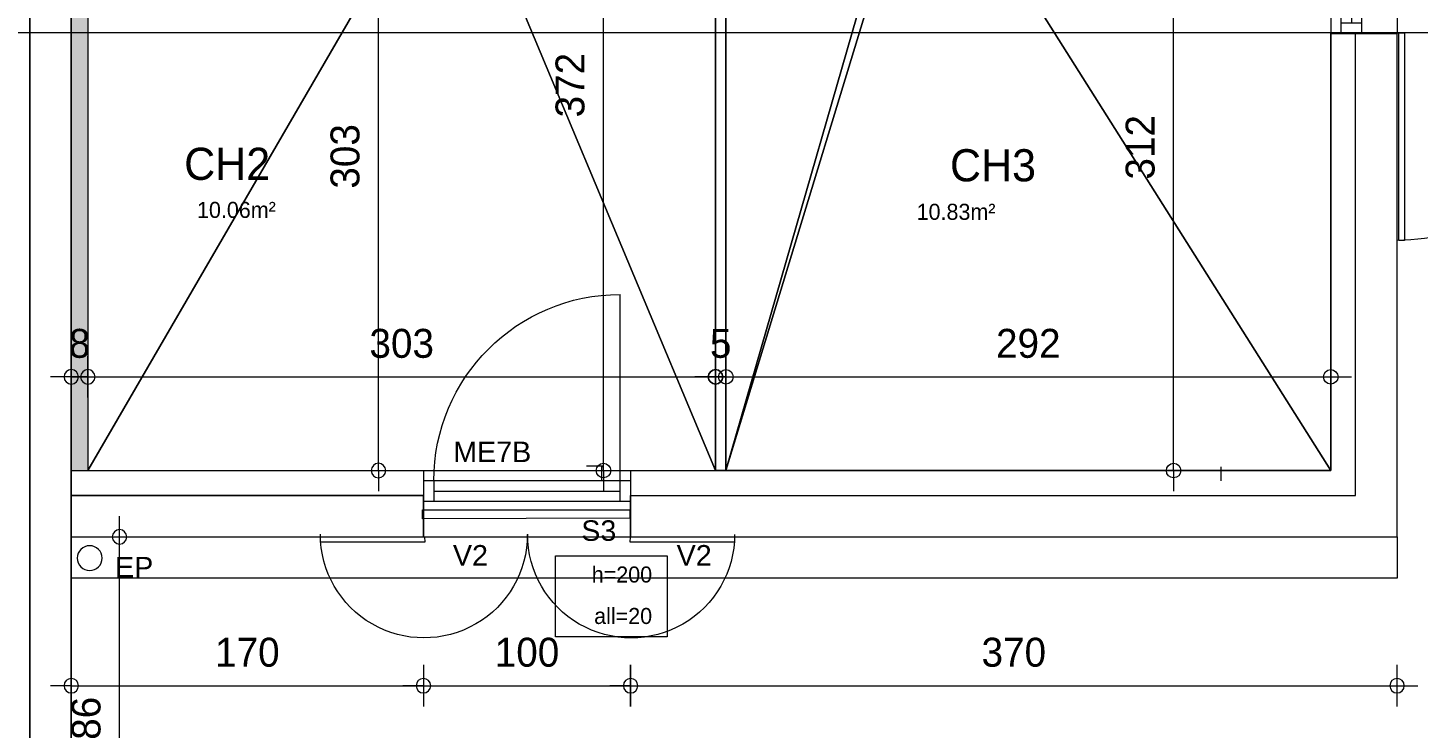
# Model space of a CAD drawing. Header units: metres. Extents: x 1.8 to 61.8, y -53.3 to -11.3.
# Drawn here: x 43.52 to 50.24, y -24.72 to -21.34 of the extents above; entities that cross this region are included whole.
import ezdxf
from ezdxf.enums import TextEntityAlignment as Align
from ezdxf.lldxf.tags import DXFTag

# ---------------------------------------------------------------- set-up
doc = ezdxf.new("R2010")
doc.units = ezdxf.units.M
doc.header["$MEASUREMENT"] = 0
for name, color, linetype in [('Calque commun', 7, 'Continuous'), ('Cotations', 7, 'Continuous'), ('Textes', 7, 'Continuous')]:
    doc.layers.add(name, color=color, linetype=linetype)
doc.styles.add('Arial9', font='arial.ttf', dxfattribs={"height": 0.098961})
doc.styles.add('Century Gothic10', font='GOTHIC.TTF', dxfattribs={"height": 0.077575})
doc.styles.add('Century Gothic15', font='GOTHIC.TTF', dxfattribs={"height": 0.139636})
doc.styles.add('Century Gothic18', font='GOTHIC.TTF', dxfattribs={"height": 0.155151})
tags = doc.linetypes.add('DASHDOT2', pattern=[0.5, 0.25, -0.125, 0, -0.125]).pattern_tags.tags
tags[10:11] = [DXFTag(74, 4), DXFTag(75, 0), DXFTag(340, '0'), DXFTag(46, 1.0), DXFTag(50, 0.0), DXFTag(44, 0.0), DXFTag(45, 0.0)]
tags[8:9] = [DXFTag(74, 4), DXFTag(75, 0), DXFTag(340, '0'), DXFTag(46, 1.0), DXFTag(50, 0.0), DXFTag(44, 0.0), DXFTag(45, 0.0)]
tags[6:7] = [DXFTag(74, 4), DXFTag(75, 0), DXFTag(340, '0'), DXFTag(46, 1.0), DXFTag(50, 0.0), DXFTag(44, 0.0), DXFTag(45, 0.0)]
tags[4:5] = [DXFTag(74, 4), DXFTag(75, 0), DXFTag(340, '0'), DXFTag(46, 1.0), DXFTag(50, 0.0), DXFTag(44, 0.0), DXFTag(45, 0.0)]
tags = doc.linetypes.add('HIDDEN2', pattern=[0.1875, 0.125, -0.0625]).pattern_tags.tags
tags[6:7] = [DXFTag(74, 4), DXFTag(75, 0), DXFTag(340, '0'), DXFTag(46, 1.0), DXFTag(50, 0.0), DXFTag(44, 0.0), DXFTag(45, 0.0)]
tags[4:5] = [DXFTag(74, 4), DXFTag(75, 0), DXFTag(340, '0'), DXFTag(46, 1.0), DXFTag(50, 0.0), DXFTag(44, 0.0), DXFTag(45, 0.0)]

# ---------------------------------------------------------------- blocks, each defined once
blk = doc.blocks.new('Block54246')
at = {"layer": 'Calque commun', "color": 7, "linetype": 'Continuous', "lineweight": 18}
blk.add_line((43.7344, -25.6552), (43.7344, -17.9552), dxfattribs=at)
at = {"layer": 'Calque commun', "color": 7, "linetype": 'Continuous', "lineweight": 9}
blk.add_line((43.5344, -25.4552), (43.5344, -18.1552), dxfattribs=at)
blk = doc.blocks.new('Block54254')
at = {"layer": 'Calque commun', "color": 7, "linetype": 'Continuous', "lineweight": 9}
for p, q in [((49.8144, -23.4798), (49.8144, -21.3698)), ((49.9344, -23.5998), (49.9344, -21.3698))]:
    blk.add_line(p, q, dxfattribs=at)
at = {"layer": 'Calque commun', "color": 7, "linetype": 'Continuous', "lineweight": 18}
blk.add_line((50.1344, -23.7998), (50.1344, -21.3698), dxfattribs=at)
blk = doc.blocks.new('Block54255')
at = {"layer": 'Calque commun', "color": 7, "linetype": 'Continuous', "lineweight": 9}
for p, q in [((43.7344, -23.4798), (43.7344, -23.7998)), ((43.7344, -23.4798), (45.4344, -23.4798)), ((46.4344, -23.4798), (49.8144, -23.4798)), ((43.7344, -23.5998), (45.4344, -23.5998)), ((46.4344, -23.5998), (49.9344, -23.5998))]:
    blk.add_line(p, q, dxfattribs=at)
at = {"layer": 'Calque commun', "color": 7, "linetype": 'Continuous', "lineweight": 18}
for p, q in [((43.7344, -23.7998), (45.4344, -23.7998)), ((46.4344, -23.7998), (50.1344, -23.7998))]:
    blk.add_line(p, q, dxfattribs=at)
blk = doc.blocks.new('new69')
at = {"layer": 'Calque commun', "color": 5, "linetype": 'Continuous', "lineweight": 9}
blk.add_arc((0, 0), 0.5, 0, 359.99941, dxfattribs=at)
blk = doc.blocks.new('new70')
at = {"layer": 'Calque commun', "color": 5, "linetype": 'Continuous', "lineweight": 9}
blk.add_arc((0, 0), 0.5, 0, 359.99941, dxfattribs=at)
blk = doc.blocks.new('DimLine54727')
at = {"layer": 'Calque commun', "color": 5, "linetype": 'Continuous', "lineweight": 9}
for p, q in [((43.9672, -23.7998), (43.9672, -23.6998)), ((43.8672, -23.7998), (44.0672, -23.7998)), ((43.9672, -25.6552), (43.9672, -23.7998)), ((43.8672, -25.6552), (44.0672, -25.6552)), ((43.9672, -25.6552), (43.9672, -25.7552))]:
    blk.add_line(p, q, dxfattribs=at)
at = {"layer": 'Calque commun', "color": 5, "linetype": 'Continuous', "lineweight": 9, "xscale": 0.07000000029802322, "yscale": 0.07000000029802322, "zscale": 0.07000000029802322, "rotation": 90}
for name, p in [('new70', (43.9672, -23.7998)), ('new69', (43.9672, -25.6552))]:
    blk.add_blockref(name, p, dxfattribs=at)
at = {"layer": 'Calque commun', "color": 5, "linetype": 'Continuous', "lineweight": 9, "style": 'Century Gothic15'}
blk.add_text('186', height=0.13964, rotation=90, dxfattribs=at).set_placement((43.9172, -24.7275), align=Align.BOTTOM_CENTER)
blk = doc.blocks.new('Block54736')
at = {"layer": 'Calque commun', "color": 7, "linetype": 'Continuous', "lineweight": 18}
blk.add_line((43.7344, -16.6552), (43.7344, -25.6552), dxfattribs=at)
at = {"layer": 'Calque commun', "color": 7, "linetype": 'Continuous', "lineweight": 9}
blk.add_line((43.5344, -16.8552), (43.5344, -25.4552), dxfattribs=at)
blk = doc.blocks.new('new95')
at = {"layer": 'Calque commun', "color": 5, "linetype": 'Continuous', "lineweight": 9}
blk.add_arc((0, 0), 0.5, 0, 359.99941, dxfattribs=at)
blk = doc.blocks.new('new96')
at = {"layer": 'Calque commun', "color": 5, "linetype": 'Continuous', "lineweight": 9}
blk.add_arc((0, 0), 0.5, 0, 359.99941, dxfattribs=at)
blk = doc.blocks.new('DimLine55462')
at = {"layer": 'Calque commun', "color": 5, "linetype": 'Continuous', "lineweight": 9}
for p, q in [((43.7344, -24.4183), (43.7344, -24.6183)), ((45.4344, -24.4183), (45.4344, -24.6183)), ((43.7344, -24.5183), (43.6344, -24.5183)), ((43.7344, -24.5183), (45.4344, -24.5183)), ((45.4344, -24.5183), (45.5344, -24.5183))]:
    blk.add_line(p, q, dxfattribs=at)
at = {"layer": 'Calque commun', "color": 5, "linetype": 'Continuous', "lineweight": 9, "xscale": 0.07000000029802322, "yscale": 0.07000000029802322, "zscale": 0.07000000029802322}
for name, p in [('new95', (43.7344, -24.5183)), ('new96', (45.4344, -24.5183))]:
    blk.add_blockref(name, p, dxfattribs=at)
at = {"layer": 'Calque commun', "color": 5, "linetype": 'Continuous', "lineweight": 9, "style": 'Century Gothic15'}
blk.add_text('170', height=0.13964, dxfattribs=at).set_placement((44.5844, -24.4683), align=Align.BOTTOM_CENTER)
blk = doc.blocks.new('new97')
at = {"layer": 'Calque commun', "color": 5, "linetype": 'Continuous', "lineweight": 9}
blk.add_arc((0, 0), 0.5, 0, 359.99941, dxfattribs=at)
blk = doc.blocks.new('new98')
at = {"layer": 'Calque commun', "color": 5, "linetype": 'Continuous', "lineweight": 9}
blk.add_arc((0, 0), 0.5, 0, 359.99941, dxfattribs=at)
blk = doc.blocks.new('DimLine55470')
at = {"layer": 'Calque commun', "color": 5, "linetype": 'Continuous', "lineweight": 9}
for p, q in [((45.4344, -24.4183), (45.4344, -24.6183)), ((46.4344, -24.4183), (46.4344, -24.6183)), ((45.4344, -24.5183), (45.3344, -24.5183)), ((45.4344, -24.5183), (46.4344, -24.5183)), ((46.4344, -24.5183), (46.5344, -24.5183))]:
    blk.add_line(p, q, dxfattribs=at)
at = {"layer": 'Calque commun', "color": 5, "linetype": 'Continuous', "lineweight": 9, "xscale": 0.07000000029802322, "yscale": 0.07000000029802322, "zscale": 0.07000000029802322}
for name, p in [('new97', (45.4344, -24.5183)), ('new98', (46.4344, -24.5183))]:
    blk.add_blockref(name, p, dxfattribs=at)
at = {"layer": 'Calque commun', "color": 5, "linetype": 'Continuous', "lineweight": 9, "style": 'Century Gothic15'}
blk.add_text('100', height=0.13964, dxfattribs=at).set_placement((45.9344, -24.4683), align=Align.BOTTOM_CENTER)
blk = doc.blocks.new('@PRES_1_$$_1-22')
at = {"layer": 'Calque commun', "color": 5, "linetype": 'Continuous', "lineweight": 9}
for p, q in [((0, 0.32), (1, 0.32)), ((1, 0.15), (0, 0.15)), ((0.05, 0.05), (0.05, 0.15)), ((0.95, 0.15), (0.95, 0.05)), ((0.05, 0.1), (0.95, 0.1)), ((1, 0.05), (0, 0.05)), ((0, 0), (1, 0))]:
    blk.add_line(p, q, dxfattribs=at)
blk = doc.blocks.new('@PRES_1_$$_1-23')
at = {"layer": 'Calque commun', "color": 0, "linetype": 'ByBlock', "lineweight": -2}
blk.add_line((0, 0), (0, 0.32), dxfattribs=at)
blk = doc.blocks.new('@PRES_1_$$_1-24')
at = {"layer": 'Calque commun', "color": 0, "linetype": 'ByBlock', "lineweight": -2}
blk.add_line((0, 0), (0, 0.32), dxfattribs=at)
blk = doc.blocks.new('INTER_2D_COMB8')
at = {"layer": 'Calque commun', "color": 0, "linetype": 'ByBlock', "lineweight": -2}
blk.add_blockref('@PRES_1_$$_1-22', (0, 0), dxfattribs=at)
at = {"layer": 'Calque commun', "color": 7, "linetype": 'Continuous', "lineweight": 9}
blk.add_blockref('@PRES_1_$$_1-23', (0, 0), dxfattribs=at)
at = {"layer": 'Calque commun', "color": 7, "linetype": 'Continuous', "lineweight": 9, "extrusion": (0, 0, -1), "xscale": -1, "yscale": -1, "zscale": -1, "rotation": -180}
blk.add_blockref('@PRES_1_$$_1-24', (-1, 0), dxfattribs=at)
blk = doc.blocks.new('PLACED_COMB8')
at = {"layer": 'Calque commun', "color": 0, "linetype": 'ByBlock', "lineweight": -2}
blk.add_blockref('INTER_2D_COMB8', (0, 0), dxfattribs=at)
blk = doc.blocks.new('new157')
at = {"layer": 'Calque commun', "color": 5, "linetype": 'Continuous', "lineweight": 9}
blk.add_arc((0, 0), 0.5, 0, 359.99941, dxfattribs=at)
blk = doc.blocks.new('new158')
at = {"layer": 'Calque commun', "color": 5, "linetype": 'Continuous', "lineweight": 9}
blk.add_arc((0, 0), 0.5, 0, 359.99941, dxfattribs=at)
blk = doc.blocks.new('DimLine57010')
at = {"layer": 'Calque commun', "color": 5, "linetype": 'Continuous', "lineweight": 9}
for p, q in [((46.4344, -24.6183), (46.4344, -24.4183)), ((50.1344, -24.6183), (50.1344, -24.4183)), ((46.4344, -24.5183), (46.3344, -24.5183)), ((46.4344, -24.5183), (50.1344, -24.5183)), ((50.1344, -24.5183), (50.2344, -24.5183))]:
    blk.add_line(p, q, dxfattribs=at)
at = {"layer": 'Calque commun', "color": 5, "linetype": 'Continuous', "lineweight": 9, "xscale": 0.07000000029802322, "yscale": 0.07000000029802322, "zscale": 0.07000000029802322}
for name, p in [('new157', (46.4344, -24.5183)), ('new158', (50.1344, -24.5183))]:
    blk.add_blockref(name, p, dxfattribs=at)
at = {"layer": 'Calque commun', "color": 5, "linetype": 'Continuous', "lineweight": 9, "style": 'Century Gothic15'}
blk.add_text('370', height=0.13964, dxfattribs=at).set_placement((48.2844, -24.4683), align=Align.BOTTOM_CENTER)
blk = doc.blocks.new('xmodule1pgniv1')
at = {"layer": 'Calque commun', "color": 5, "linetype": 'Continuous', "lineweight": 9}
blk.add_arc((0, 0), 0.5, 0, 359.99941, dxfattribs=at)
blk = doc.blocks.new('xmodule1pgniv1-2')
at = {"layer": 'Calque commun', "color": 5, "linetype": 'Continuous', "lineweight": 9}
blk.add_arc((0, 0), 0.5, 0, 359.99941, dxfattribs=at)
blk = doc.blocks.new('DimLine53606')
at = {"layer": 'Calque commun', "color": 5, "linetype": 'Continuous', "lineweight": 9}
for p, q in [((34.0637, -23.999), (34.0637, -23.799)), ((36.9837, -23.999), (36.9837, -23.799)), ((34.0637, -23.899), (33.9637, -23.899)), ((34.0637, -23.899), (36.9837, -23.899)), ((36.9837, -23.899), (37.0837, -23.899))]:
    blk.add_line(p, q, dxfattribs=at)
at = {"layer": 'Calque commun', "color": 5, "linetype": 'Continuous', "lineweight": 9, "extrusion": (0, 0, -1), "xscale": 0.07000000029802322, "yscale": 0.07000000029802322, "zscale": 0.07000000029802322}
for name, p in [('xmodule1pgniv1', (-34.0637, -23.899)), ('xmodule1pgniv1-2', (-36.9837, -23.899))]:
    blk.add_blockref(name, p, dxfattribs=at)
at = {"layer": 'Calque commun', "color": 5, "linetype": 'Continuous', "lineweight": 9, "style": 'Century Gothic15'}
blk.add_text('292', height=0.13964, dxfattribs=at).set_placement((35.5237, -23.849), align=Align.BOTTOM_CENTER)
blk = doc.blocks.new('xmodule1pgniv1-3')
at = {"layer": 'Calque commun', "color": 5, "linetype": 'Continuous', "lineweight": 9}
blk.add_arc((0, 0), 0.5, 0, 359.99941, dxfattribs=at)
blk = doc.blocks.new('xmodule1pgniv1-4')
at = {"layer": 'Calque commun', "color": 5, "linetype": 'Continuous', "lineweight": 9}
blk.add_arc((0, 0), 0.5, 0, 359.99941, dxfattribs=at)
blk = doc.blocks.new('DimLine53614')
at = {"layer": 'Calque commun', "color": 5, "linetype": 'Continuous', "lineweight": 9}
for p, q in [((34.0137, -23.999), (34.0137, -23.799)), ((34.0637, -23.999), (34.0637, -23.799)), ((34.0137, -23.899), (33.9137, -23.899)), ((34.0137, -23.899), (34.0637, -23.899)), ((34.0637, -23.899), (34.1637, -23.899))]:
    blk.add_line(p, q, dxfattribs=at)
at = {"layer": 'Calque commun', "color": 5, "linetype": 'Continuous', "lineweight": 9, "extrusion": (0, 0, -1), "xscale": 0.07000000029802322, "yscale": 0.07000000029802322, "zscale": 0.07000000029802322}
for name, p in [('xmodule1pgniv1-3', (-34.0137, -23.899)), ('xmodule1pgniv1-4', (-34.0637, -23.899))]:
    blk.add_blockref(name, p, dxfattribs=at)
at = {"layer": 'Calque commun', "color": 5, "linetype": 'Continuous', "lineweight": 9, "style": 'Century Gothic15'}
blk.add_text('5', height=0.1396, dxfattribs=at).set_placement((34.0387, -23.849), align=Align.BOTTOM_CENTER)
blk = doc.blocks.new('xmodule1pgniv1-5')
at = {"layer": 'Calque commun', "color": 5, "linetype": 'Continuous', "lineweight": 9}
blk.add_arc((0, 0), 0.5, 0, 359.99941, dxfattribs=at)
blk = doc.blocks.new('xmodule1pgniv1-6')
at = {"layer": 'Calque commun', "color": 5, "linetype": 'Continuous', "lineweight": 9}
blk.add_arc((0, 0), 0.5, 0, 359.99941, dxfattribs=at)
blk = doc.blocks.new('DimLine53622')
at = {"layer": 'Calque commun', "color": 5, "linetype": 'Continuous', "lineweight": 9}
for p, q in [((30.9837, -23.999), (30.9837, -23.799)), ((34.0137, -23.999), (34.0137, -23.799)), ((30.9837, -23.899), (30.8837, -23.899)), ((30.9837, -23.899), (34.0137, -23.899)), ((34.0137, -23.899), (34.1137, -23.899))]:
    blk.add_line(p, q, dxfattribs=at)
at = {"layer": 'Calque commun', "color": 5, "linetype": 'Continuous', "lineweight": 9, "xscale": 0.07000000029802322, "yscale": 0.07000000029802322, "zscale": 0.07000000029802322}
for name, p in [('xmodule1pgniv1-5', (30.9837, -23.899)), ('xmodule1pgniv1-6', (34.0137, -23.899))]:
    blk.add_blockref(name, p, dxfattribs=at)
at = {"layer": 'Calque commun', "color": 5, "linetype": 'Continuous', "lineweight": 9, "style": 'Century Gothic15'}
blk.add_text('303', height=0.13964, dxfattribs=at).set_placement((32.4987, -23.849), align=Align.BOTTOM_CENTER)
blk = doc.blocks.new('xmodule1pgniv1-7')
at = {"layer": 'Calque commun', "color": 5, "linetype": 'Continuous', "lineweight": 9}
blk.add_arc((0, 0), 0.5, 0, 359.99941, dxfattribs=at)
blk = doc.blocks.new('xmodule1pgniv1-8')
at = {"layer": 'Calque commun', "color": 5, "linetype": 'Continuous', "lineweight": 9}
blk.add_arc((0, 0), 0.5, 0, 359.99941, dxfattribs=at)
blk = doc.blocks.new('DimLine53630')
at = {"layer": 'Calque commun', "color": 5, "linetype": 'Continuous', "lineweight": 9}
for p, q in [((36.2251, -21.2312), (36.2251, -21.1312)), ((36.1251, -21.2312), (36.3251, -21.2312)), ((36.2251, -24.3512), (36.2251, -21.2312)), ((36.1251, -24.3512), (36.3251, -24.3512)), ((36.2251, -24.3512), (36.2251, -24.4512))]:
    blk.add_line(p, q, dxfattribs=at)
at = {"layer": 'Calque commun', "color": 5, "linetype": 'Continuous', "lineweight": 9, "extrusion": (0, 0, -1), "xscale": 0.07000000029802322, "yscale": 0.07000000029802322, "zscale": 0.07000000029802322, "rotation": 90}
for name, p in [('xmodule1pgniv1-8', (-36.2251, -21.2312)), ('xmodule1pgniv1-7', (-36.2251, -24.3512))]:
    blk.add_blockref(name, p, dxfattribs=at)
at = {"layer": 'Calque commun', "color": 5, "linetype": 'Continuous', "lineweight": 9, "style": 'Century Gothic15'}
blk.add_text('312', height=0.13964, rotation=90, dxfattribs=at).set_placement((36.1751, -22.7912), align=Align.BOTTOM_CENTER)
blk = doc.blocks.new('xmodule1pgniv1-35')
at = {"layer": 'Calque commun', "color": 5, "linetype": 'Continuous', "lineweight": 9}
blk.add_arc((0, 0), 0.5, 0, 359.99941, dxfattribs=at)
blk = doc.blocks.new('xmodule1pgniv1-36')
at = {"layer": 'Calque commun', "color": 5, "linetype": 'Continuous', "lineweight": 9}
blk.add_arc((0, 0), 0.5, 0, 359.99941, dxfattribs=at)
blk = doc.blocks.new('DimLine53742')
at = {"layer": 'Calque commun', "color": 5, "linetype": 'Continuous', "lineweight": 9}
for p, q in [((33.4728, -20.6312), (33.4728, -20.5312)), ((33.3728, -20.6312), (33.5728, -20.6312)), ((33.4728, -24.3512), (33.4728, -20.6312)), ((33.3728, -24.3512), (33.5728, -24.3512)), ((33.4728, -24.3512), (33.4728, -24.4512))]:
    blk.add_line(p, q, dxfattribs=at)
at = {"layer": 'Calque commun', "color": 5, "linetype": 'Continuous', "lineweight": 9, "extrusion": (0, 0, -1), "xscale": 0.07000000029802322, "yscale": 0.07000000029802322, "zscale": 0.07000000029802322, "rotation": 90}
for name, p in [('xmodule1pgniv1-36', (-33.4728, -20.6312)), ('xmodule1pgniv1-35', (-33.4728, -24.3512))]:
    blk.add_blockref(name, p, dxfattribs=at)
at = {"layer": 'Calque commun', "color": 5, "linetype": 'Continuous', "lineweight": 9, "style": 'Century Gothic15'}
blk.add_text('372', height=0.13964, rotation=89.99994, dxfattribs=at).set_placement((33.4228, -22.4912), align=Align.BOTTOM_CENTER)
blk = doc.blocks.new('xmodule1pgniv1-45')
at = {"layer": 'Calque commun', "color": 5, "linetype": 'Continuous', "lineweight": 9}
blk.add_arc((0, 0), 0.5, 0, 359.99941, dxfattribs=at)
blk = doc.blocks.new('xmodule1pgniv1-46')
at = {"layer": 'Calque commun', "color": 5, "linetype": 'Continuous', "lineweight": 9}
blk.add_arc((0, 0), 0.5, 0, 359.99941, dxfattribs=at)
blk = doc.blocks.new('DimLine53782')
at = {"layer": 'Calque commun', "color": 5, "linetype": 'Continuous', "lineweight": 9}
for p, q in [((32.3866, -21.3187), (32.3866, -21.2187)), ((32.4866, -21.3187), (32.2866, -21.3187)), ((32.3866, -24.3512), (32.3866, -21.3187)), ((32.2866, -24.3512), (32.4866, -24.3512)), ((32.3866, -24.3512), (32.3866, -24.4512))]:
    blk.add_line(p, q, dxfattribs=at)
at = {"layer": 'Calque commun', "color": 5, "linetype": 'Continuous', "lineweight": 9, "xscale": 0.07000000029802322, "yscale": 0.07000000029802322, "zscale": 0.07000000029802322, "rotation": 90}
for name, p in [('xmodule1pgniv1-46', (32.3866, -21.3187)), ('xmodule1pgniv1-45', (32.3866, -24.3512))]:
    blk.add_blockref(name, p, dxfattribs=at)
at = {"layer": 'Calque commun', "color": 5, "linetype": 'Continuous', "lineweight": 9, "style": 'Century Gothic15'}
blk.add_text('303', height=0.13964, rotation=90, dxfattribs=at).set_placement((32.3366, -22.8349), align=Align.BOTTOM_CENTER)
blk = doc.blocks.new('xmodule1pgniv1-123')
at = {"layer": 'Calque commun', "color": 5, "linetype": 'Continuous', "lineweight": 9}
blk.add_arc((0, 0), 0.5, 0, 359.99941, dxfattribs=at)
blk = doc.blocks.new('xmodule1pgniv1-124')
at = {"layer": 'Calque commun', "color": 5, "linetype": 'Continuous', "lineweight": 9}
blk.add_arc((0, 0), 0.5, 0, 359.99941, dxfattribs=at)
blk = doc.blocks.new('DimLine61100')
at = {"layer": 'Calque commun', "color": 5, "linetype": 'Continuous', "lineweight": 9}
for p, q in [((30.9037, -23.999), (30.9037, -23.799)), ((30.9837, -23.999), (30.9837, -23.799)), ((30.9037, -23.899), (30.8037, -23.899)), ((30.9037, -23.899), (30.9837, -23.899)), ((30.9837, -23.899), (31.0837, -23.899))]:
    blk.add_line(p, q, dxfattribs=at)
at = {"layer": 'Calque commun', "color": 5, "linetype": 'Continuous', "lineweight": 9, "xscale": 0.07000000029802322, "yscale": 0.07000000029802322, "zscale": 0.07000000029802322}
for name, p in [('xmodule1pgniv1-123', (30.9037, -23.899)), ('xmodule1pgniv1-124', (30.9837, -23.899))]:
    blk.add_blockref(name, p, dxfattribs=at)
at = {"layer": 'Calque commun', "color": 5, "linetype": 'Continuous', "lineweight": 9, "style": 'Century Gothic15'}
blk.add_text('8', height=0.1396, dxfattribs=at).set_placement((30.9437, -23.849), align=Align.BOTTOM_CENTER)
blk = doc.blocks.new('xmodule1pgniv1-125')
at = {"layer": 'Calque commun', "color": 15, "linetype": 'Continuous', "lineweight": 18}
for p, q in [((34.0135, -20.6313), (34.0137, -24.3512)), ((34.0635, -20.6312), (34.0637, -24.3512)), ((34.0637, -24.3512), (34.0137, -24.3512))]:
    blk.add_line(p, q, dxfattribs=at)
at = {"layer": 'Calque commun', "color": 91, "linetype": 'Continuous', "lineweight": 9}
blk.add_trace([(30.9839, -19.6187), (30.9037, -19.6187), (30.9839, -24.3512), (30.9037, -24.3512)], dxfattribs=at)
at = {"layer": 'Calque commun', "color": 5, "linetype": 'Continuous', "lineweight": 9}
for name in ['DimLine53742', 'DimLine53630', 'DimLine53782', 'DimLine61100', 'DimLine53622', 'DimLine53614', 'DimLine53606']:
    blk.add_blockref(name, (0, 0), dxfattribs=at)
at = {"layer": 'Textes', "color": 5, "linetype": 'ByBlock', "lineweight": -2, "style": 'Century Gothic18'}
for s, p in [('CH2', (31.4487, -22.7932)), ('CH3', (35.1456, -22.8003))]:
    blk.add_text(s, height=0.15515, dxfattribs=at).set_placement(p, align=Align.TOP_LEFT)
at = {"layer": 'Textes', "color": 9, "linetype": 'ByBlock', "lineweight": -2, "style": 'Century Gothic10'}
for s, p in [('10.06m²', (31.5105, -23.0544)), ('10.83m²', (34.9845, -23.0636))]:
    blk.add_text(s, height=0.07758, dxfattribs=at).set_placement(p, align=Align.TOP_LEFT)
at = {"layer": 'Calque commun', "color": 9, "linetype": 'Continuous', "lineweight": 9}
mesh = blk.add_polyface(dxfattribs=at)
corners = [(32.7437, -20.6312), (32.7436, -21.3187), (34.0138, -20.6312), (34.0137, -24.3512), (30.9837, -24.3512), (30.9837, -21.3187)]
mesh.append_faces([[corners[k] for k in face] for face in [(3, 1, 4)]], dxfattribs={"vtx0": -1, "vtx1": -1, "color": 9})
mesh.append_faces([[corners[k] for k in face] for face in [(0, 1, 2)]], dxfattribs={"vtx1": -1, "color": 9})
mesh.append_faces([[corners[k] for k in face] for face in [(3, 2, 1)]], dxfattribs={"vtx1": -1, "vtx2": -1, "color": 9})
mesh.append_faces([[corners[k] for k in face] for face in [(1, 5, 4)]], dxfattribs={"vtx2": -1, "color": 9})
mesh = blk.add_polyface(dxfattribs=at)
corners = [(36.9837, -20.6312), (35.0138, -21.2312), (35.0138, -20.6312), (34.0637, -24.3512), (34.0638, -20.6312), (34.9637, -21.2312), (34.9638, -20.6312), (36.9837, -24.3512), (36.9837, -21.3187)]
mesh.append_faces([[corners[k] for k in face] for face in [(0, 1, 2)]], dxfattribs={"vtx0": -1, "color": 9})
mesh.append_faces([[corners[k] for k in face] for face in [(3, 1, 7)]], dxfattribs={"vtx0": -1, "vtx1": -1, "color": 9})
mesh.append_faces([[corners[k] for k in face] for face in [(3, 5, 1)]], dxfattribs={"vtx0": -1, "vtx2": -1, "color": 9})
mesh.append_faces([[corners[k] for k in face] for face in [(3, 4, 5), (8, 7, 1), (0, 8, 1)]], dxfattribs={"vtx1": -1, "vtx2": -1, "color": 9})
mesh.append_faces([[corners[k] for k in face] for face in [(4, 6, 5)]], dxfattribs={"vtx2": -1, "color": 9})

msp = doc.modelspace()

# ---------------------------------------------------------------- linework, layer by layer
at = {"layer": 'Calque commun', "color": 12, "linetype": 'Continuous', "lineweight": 18}
for p, q in [((43.7344, -23.5998), (43.7344, -17.9598)), ((49.9344, -23.5998), (49.9344, -21.4998)), ((45.4344, -23.5998), (43.7344, -23.5998)), ((45.4344, -23.7998), (45.4344, -23.5998)), ((45.4344, -23.5998), (45.4344, -23.5998))]:
    msp.add_line(p, q, dxfattribs=at)
at = {"layer": 'Calque commun', "color": 7, "linetype": 'Continuous', "lineweight": 18}
for p, q in [((49.9344, -23.5998), (49.9344, -21.3698)), ((49.9344, -21.3698), (50.1344, -21.3698)), ((43.7344, -25.6552), (43.7344, -22.5198))]:
    msp.add_line(p, q, dxfattribs=at)
at = {"layer": 'Calque commun', "color": 7, "linetype": 'Continuous', "lineweight": 9}
for p, q in [((46.3844, -23.5298), (46.3844, -22.6298)), ((46.2212, -23.4567), (46.3022, -23.4567)), ((46.3035, -23.4625), (46.2944, -23.4625)), ((46.2944, -23.4625), (46.2944, -23.5298)), ((46.2944, -23.4798), (46.2944, -23.5298)), ((49.2844, -23.4625), (49.2844, -23.5298))]:
    msp.add_line(p, q, dxfattribs=at)
at = {"layer": 'Calque commun', "color": 12, "linetype": 'Continuous', "lineweight": 18}
for points in [[(46.4344, -23.7998, 0), (46.4344, -23.5998, 0), (48.3344, -23.5998, 0), (48.3344, -23.5998, 0)], [(48.3344, -23.5998, 0), (48.3344, -23.5998, 0), (49.9344, -23.5998, 0)]]:
    msp.add_polyline3d(points, dxfattribs=at)
at = {"layer": 'Calque commun', "color": 7, "linetype": 'Continuous', "lineweight": 9, "extrusion": (0, 0, -1)}
for centre, radius, start, end in [((-50.1344, -21.3687), 1, 90, 270.00001), ((-46.3844, -23.5298), 0.9, 0, 90), ((-45.4368, -23.7874), 0.5, 180, 0.00001), ((-46.4368, -23.7877), 0.5, 180, 0.00001)]:
    msp.add_arc(centre, radius, start, end, dxfattribs=at)
at = {"layer": 'Calque commun', "color": 11, "linetype": 'Continuous', "lineweight": 18}
msp.add_arc((43.8233, -23.9025), 0.06, 90, 89.99941, dxfattribs=at)
at = {"layer": 'Cotations', "color": 1, "linetype": 'DASHDOT2', "lineweight": 18}
msp.add_line((28.685, -21.3661), (51.9625, -21.3661), dxfattribs=at)

# ---------------------------------------------------------------- block references
at = {"layer": 'Calque commun', "color": 0, "linetype": 'ByBlock', "lineweight": -2}
for name, p in [('Block54254', (0, 0)), ('xmodule1pgniv1-125', (12.8307, 0.8714)), ('Block54736', (0, 0)), ('Block54246', (0, 0)), ('Block54255', (0, 0))]:
    msp.add_blockref(name, p, dxfattribs=at)
at = {"layer": 'Calque commun', "color": 0, "linetype": 'ByBlock', "lineweight": -2, "rotation": -90.00000000000001}
msp.add_blockref('PLACED_COMB8', (49.8144, -20.3698), dxfattribs=at)
at = {"layer": 'Calque commun', "color": 0, "linetype": 'ByBlock', "lineweight": -2, "extrusion": (0, 0, -1), "xscale": -1, "yscale": -1, "zscale": -1}
msp.add_blockref('PLACED_COMB8', (-45.4344, -23.4798), dxfattribs=at)
at = {"layer": 'Calque commun', "color": 5, "linetype": 'Continuous', "lineweight": 9}
for name in ['DimLine54727', 'DimLine55462', 'DimLine55470', 'DimLine57010']:
    msp.add_blockref(name, (0, 0), dxfattribs=at)

# ---------------------------------------------------------------- texts
at = {"layer": 'Calque commun', "color": 5, "linetype": 'ByBlock', "lineweight": -2, "insert": (46.5383, -23.9428), "char_height": 0.07758, "attachment_point": 3, "line_spacing_factor": 1.546883, "style": 'Century Gothic10'}
msp.add_mtext('h=200\\Pall=20', dxfattribs=at)
at = {"layer": 'Textes', "color": 5, "linetype": 'ByBlock', "lineweight": -2, "style": 'Arial9'}
for s, p in [('ME7B', (45.9548, -23.4687)), ('S3', (46.3654, -23.8487)), ('V2', (45.7459, -23.9682)), ('V2', (46.8259, -23.9682))]:
    msp.add_text(s, height=0.09896, dxfattribs=at).set_placement(p, align=Align.BOTTOM_RIGHT)
msp.add_text('EP', height=0.09896, dxfattribs=at).set_placement((43.9457, -24.0253), align=Align.BOTTOM_LEFT)

# ---------------------------------------------------------------- meshes
at = {"layer": 'Calque commun', "color": 7, "linetype": 'Continuous', "lineweight": 9}
mesh = msp.add_polyface(dxfattribs=at)
corners = [(61.7636, -11.3086), (1.7636, -11.3086), (1.7636, -53.3086), (61.7636, -53.3086)]
mesh.append_faces([[corners[k] for k in face] for face in [(0, 1, 2, 3)]], dxfattribs={"color": 7})
mesh = msp.add_polyface(dxfattribs=at)
corners = [(50.1438, -22.3687), (50.1438, -21.3687), (50.1699, -21.3672), (50.1699, -22.3687)]
mesh.append_faces([[corners[k] for k in face] for face in [(0, 1, 2, 3)]], dxfattribs={"color": 7})
mesh = msp.add_polyface(dxfattribs=at)
corners = [(45.43, -23.6687), (46.43, -23.6687), (46.43, -23.7096), (45.43, -23.7132)]
mesh.append_faces([[corners[k] for k in face] for face in [(0, 1, 2, 3)]], dxfattribs={"color": 7})
at = {"layer": 'Calque commun', "color": 16, "linetype": 'HIDDEN2', "lineweight": 9}
mesh = msp.add_polyface(dxfattribs=at)
corners = [(50.1344, -23.7998), (50.1344, -23.9998), (43.7344, -23.9998), (43.7344, -23.7998)]
mesh.append_faces([[corners[k] for k in face] for face in [(0, 1, 2, 3)]], dxfattribs={"color": 16})
at = {"layer": 'Calque commun', "color": 7, "linetype": 'Continuous', "lineweight": 9}
mesh = msp.add_polyface(dxfattribs=at)
corners = [(44.9368, -23.7998), (45.4392, -23.7998), (45.4406, -23.8259), (44.9368, -23.8259)]
mesh.append_faces([[corners[k] for k in face] for face in [(0, 1, 2, 3)]], dxfattribs={"color": 7})
mesh = msp.add_polyface(dxfattribs=at)
corners = [(46.9368, -23.7998), (46.9368, -23.8259), (46.433, -23.8259), (46.4344, -23.7998)]
mesh.append_faces([[corners[k] for k in face] for face in [(0, 1, 2, 3)]], dxfattribs={"color": 7})
at = {"layer": 'Calque commun', "color": 11, "linetype": 'Continuous', "lineweight": 18}
mesh = msp.add_polyface(dxfattribs=at)
corners = [(46.0725, -23.8919), (46.6109, -23.8919), (46.6109, -24.2826), (46.0725, -24.2826)]
mesh.append_faces([[corners[k] for k in face] for face in [(0, 1, 2, 3)]], dxfattribs={"color": 11})

doc.saveas('drawing.dxf')
